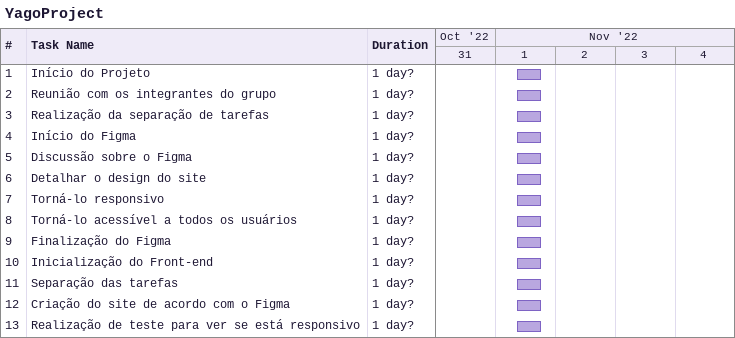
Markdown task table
YagoProject

| ID | Task | Duration | Start | Finish |
|---|---|---|---|---|
| 1 | Início do Projeto | 1d? | 2022-11-01 | 2022-11-01 |
| 2 | Reunião com os integrantes do grupo | 1d? | 2022-11-01 | 2022-11-01 |
| 3 | Realização da separação de tarefas | 1d? | 2022-11-01 | 2022-11-01 |
| 4 | Início do Figma | 1d? | 2022-11-01 | 2022-11-01 |
| 5 | Discussão sobre o Figma | 1d? | 2022-11-01 | 2022-11-01 |
| 6 | Detalhar o design do site | 1d? | 2022-11-01 | 2022-11-01 |
| 7 | Torná-lo responsivo | 1d? | 2022-11-01 | 2022-11-01 |
| 8 | Torná-lo acessível a todos os usuários | 1d? | 2022-11-01 | 2022-11-01 |
| 9 | Finalização do Figma | 1d? | 2022-11-01 | 2022-11-01 |
| 10 | Inicialização do Front-end | 1d? | 2022-11-01 | 2022-11-01 |
| 11 | Separação das tarefas | 1d? | 2022-11-01 | 2022-11-01 |
| 12 | Criação do site de acordo com o Figma | 1d? | 2022-11-01 | 2022-11-01 |
| 13 | Realização de teste para ver se está responsivo | 1d? | 2022-11-01 | 2022-11-01 |
